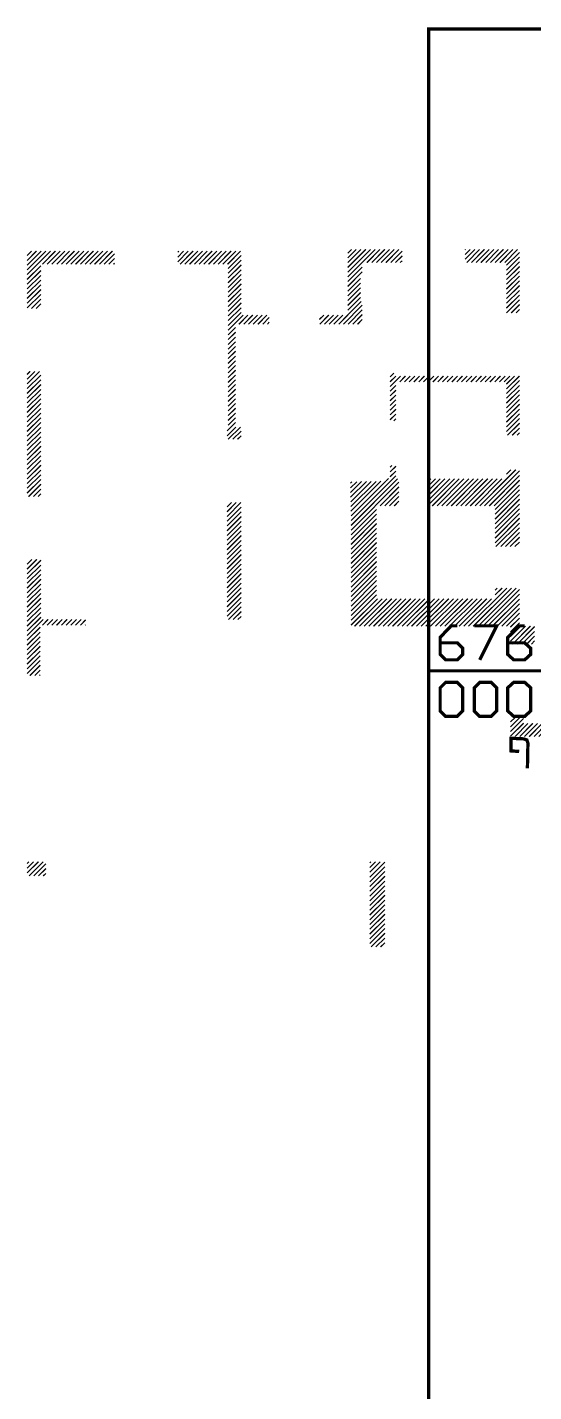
# Model space of a CAD drawing. Extents: x -6935 to 6681, y -4073 to 3778.
# Drawn here: x 2333 to 3238, y -1435 to 1003 of the extents above; entities that cross this region are included whole.
import ezdxf

# ---------------------------------------------------------------- set-up
doc = ezdxf.new("R2010")
doc.units = 0
doc.header["$MEASUREMENT"] = 0
doc.layers.add('blue', color=160, linetype='Continuous', lineweight=0)

msp = doc.modelspace()

# ---------------------------------------------------------------- hatches: boundary and pattern name
at = {"layer": 'blue'}
h = msp.add_hatch(dxfattribs=at)
h.set_pattern_fill('JIS_LC_20', color=256, scale=0.3)
h.set_pattern_definition([(45, (438.5266, -4719.0173), (-4.2426407, 4.2426407), []), (45, (438.6466, -4719.0173), (-4.2426407, 4.2426407), [])])
h.paths.add_polyline_path([(2357, 579.7), (2489, 579.7), (2489, 602.7), (2346, 602.7), (2333, 602.7), (2333, 500.7), (2357, 500.7)])
h.paths.add_polyline_path([(2357, 387.7), (2333, 387.7), (2333, 164.7), (2357, 164.7)])
h.paths.add_polyline_path([(2357, 51.7), (2333, 51.7), (2333, -55.3), (2357, -55.3), (2357, -15.3)])
h.paths.add_polyline_path([(2356, -65.3), (2356, -55.3), (2333, -55.3), (2333, -155.3), (2356, -155.3)])
h.paths.add_polyline_path([(2437, -55.3), (2356, -55.3), (2356, -65.3), (2426, -65.3), (2437, -65.3)])
h.paths.add_polyline_path([(2715, 153.7), (2690, 153.7), (2690, -55.3), (2715, -55.3)])
h.paths.add_polyline_path([(2705, 472.7), (2692, 472.7), (2692, 288.7), (2705, 288.7)])
h.paths.add_polyline_path([(2715, 288.7), (2690, 288.7), (2690, 266.7), (2715, 266.7)])
h.paths.add_polyline_path([(2957.1, 147.9), (2997.1, 147.9), (2997.1, 195.9), (2985.1, 195.9), (2985.1, 196.9), (2974.3, 196.9), (2974.4, 191.9), (2910.4, 190.7), (2911.7, 123.7), (2911.7, 96.7), (2911.7, 69.7), (2911.7, 42.7), (2911.7, 15.7), (2911.7, -11.3), (2911.7, -67.3), (3196.7, -67.3), (3196.7, -99.3), (3239.7, -99.3), (3239.7, -67.3), (3212.7, -67.3), (3212.7, 0.9), (3169.1, 0.9), (3169.1, -18.1), (2957.1, -18.1)])
h.paths.add_polyline_path([(2991.7, 219.7), (2981.7, 219.7), (2981.7, 196.9), (2985.1, 196.9), (2985.1, 195.9), (2991.7, 195.9)])
h.paths.add_polyline_path([(2991.7, 369.7), (3188, 369.7), (3188, 379.7), (2991.7, 379.7), (2991.7, 384.7), (2981.7, 384.7), (2981.7, 369.7), (2981.7, 299.7), (2991.7, 299.7)])
h.paths.add_polyline_path([(3212.7, 211.9), (3189.7, 211.9), (3189.7, 195.9), (3053.1, 195.9), (3053.1, 147.9), (3169.1, 147.9), (3169.1, 74.9), (3212.7, 74.9)])
h.paths.add_polyline_path([(3212.7, 379.7), (3188, 379.7), (3188, 369.7), (3189.7, 369.7), (3189.7, 273.9), (3212.7, 273.9), (3212.7, 301.7)])
h.paths.add_polyline_path([(3212.7, 605.7), (3189.7, 605.7), (3115.7, 605.7), (3115.7, 582.7), (3189.7, 582.7), (3189.7, 492.7), (3212.7, 492.7)])
h.paths.add_polyline_path([(2931.7, 582.7), (3002.7, 582.7), (3002.7, 605.7), (2906, 605.7), (2906, 472.6), (2931.7, 472.6), (2931.7, 512.7, -0.014707), (2928.7, 513.1), (2928.7, 562.2), (2931.7, 562.5)])
h.paths.add_polyline_path([(2906, 488.7), (2855.5, 488.7), (2855.5, 472.7), (2906, 472.7)])
h.paths.add_polyline_path([(2765.5, 488.7), (2715, 488.7), (2715, 472.7), (2765.5, 472.7), (2765.5, 472.7)])
h.paths.add_polyline_path([(2715, 602.7), (2692, 602.7), (2602, 602.7), (2602, 579.7), (2692, 579.7), (2692, 472.7), (2715, 472.7)])
h.paths.add_polyline_path([(2366, -488.3), (2333, -488.3), (2333, -513.3), (2366, -513.3)])
h.paths.add_polyline_path([(2971.7, -488.3), (2951, -488.3), (2945, -488.3), (2945, -513.3), (2945, -617.3), (2945, -640.3), (2971.7, -640.3), (2971.7, -617.3)])
h.paths.add_polyline_path([(3303.7, -241.3), (3219.7, -241.3), (3219.7, -230.3), (3196.7, -230.3), (3196.7, -264.3), (3303.7, -264.3)])
h.paths.add_polyline_path([(3377.7, -241.3), (3303.7, -241.3), (3303.7, -264.3), (3377.7, -264.3)])
h.paths.add_polyline_path([(3462.7, -241.3), (3439.7, -241.3), (3377.7, -241.3), (3377.7, -264.3), (3439.7, -264.3), (3439.7, -640.3), (3462.7, -640.3)])

# ---------------------------------------------------------------- linework, layer by layer
at = {"color": 0, "const_width": 5.88}
for points in [[(6238.6, -1566.7), (6238.6, 1000.1), (3050.3, 1000.1), (3050.3, -1566.7), (6238.6, -1566.7)], [(3080.7, -228.4), (3070.9, -218.6), (3070.9, -177.4), (3080.7, -167.6), (3101.3, -167.6), (3111.1, -177.4), (3111.1, -218.6), (3101.3, -228.4), (3080.7, -228.4)], [(3141.5, -228.4), (3131.7, -218.6), (3131.7, -177.4), (3141.5, -167.6), (3162.1, -167.6), (3171.9, -177.4), (3171.9, -218.6), (3162.1, -228.4), (3141.5, -228.4)], [(3202.3, -228.4), (3191.5, -218.6), (3191.5, -177.4), (3202.3, -167.6), (3221.9, -167.6), (3232.7, -177.4), (3232.7, -218.6), (3221.9, -228.4), (3202.3, -228.4)]]:
    msp.add_lwpolyline(points, close=True, dxfattribs=at)
for points in [[(3070.9, -97), (3101.3, -97), (3111.1, -106.8), (3111.1, -117.6), (3101.3, -127.4), (3080.7, -127.4), (3070.9, -117.6), (3070.9, -87.2), (3090.5, -66.6), (3101.3, -66.6)], [(3131.7, -66.6), (3171.9, -66.6), (3141.5, -127.4)], [(3191.5, -97), (3221.9, -97), (3232.7, -106.8), (3232.7, -117.6), (3221.9, -127.4), (3202.3, -127.4), (3191.5, -117.6), (3191.5, -87.2), (3212.1, -66.6), (3221.9, -66.6)], [(3252.3, -147), (3050.3, -147)], [(3226.8, -321.5), (3227.7, -276.4), (3225.8, -270.6), (3219.9, -268.6), (3197.4, -267.6), (3197.4, -290.1), (3212.1, -291.1)]]:
    msp.add_lwpolyline(points, dxfattribs=at)

doc.saveas('drawing.dxf')
